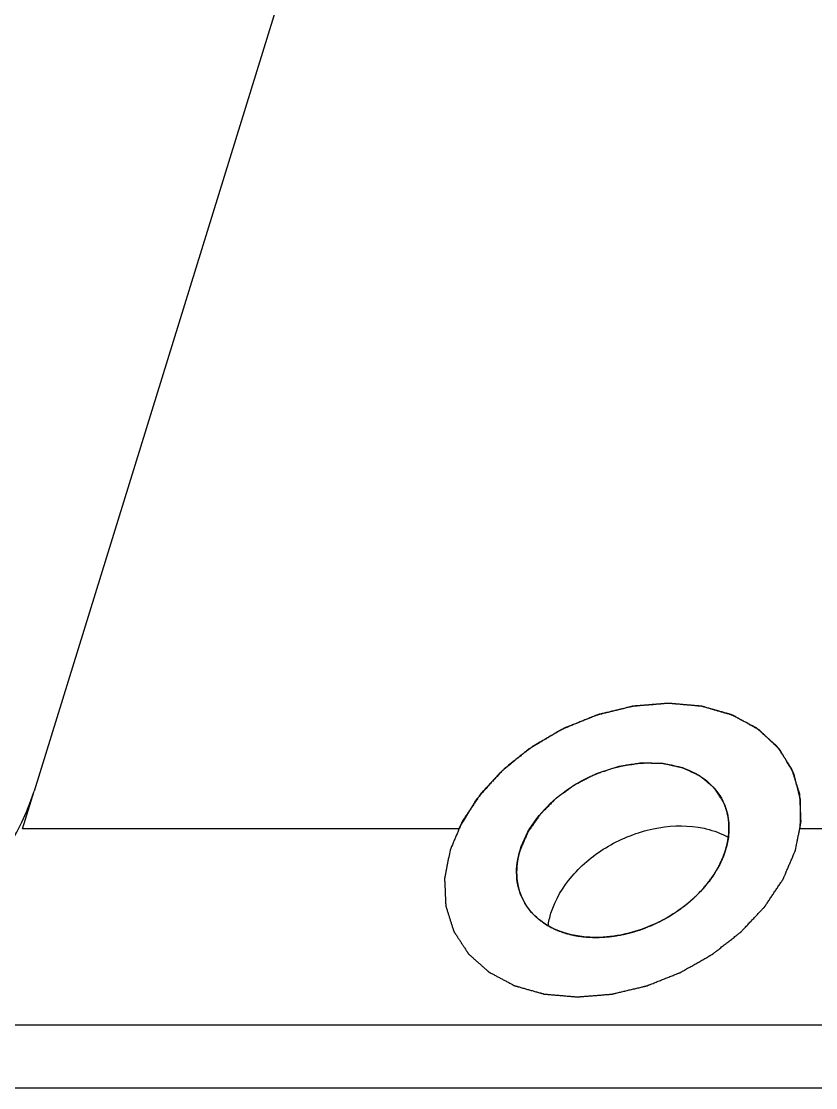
# Model space of a CAD drawing. Header units: millimetres. Extents: x 0 to 420, y 0 to 297.
# Drawn here: x 104.92 to 112.76, y 193.1 to 203.63 of the extents above; entities that cross this region are included whole.
import ezdxf

# ---------------------------------------------------------------- set-up
doc = ezdxf.new("R2010")
doc.units = ezdxf.units.MM
doc.header["$LTSCALE"] = 23.1
doc.layers.get('0').update_dxf_attribs({"linetype": 'CONTINUOUS'})

msp = doc.modelspace()

# ---------------------------------------------------------------- linework, layer by layer
at = {"color": 4, "linetype": 'CONTINUOUS'}
for p, q in [((116.318, 232.505), (105.047, 196.03)), ((108.821, 193.102), (112.431, 193.102))]:
    msp.add_line(p, q, dxfattribs=at)
at = {"color": 40, "linetype": 'CONTINUOUS'}
for p, q in [((104.931, 195.656), (105.047, 196.03)), ((109.232, 195.656), (104.931, 195.656)), ((113.035, 195.656), (112.604, 195.656))]:
    msp.add_line(p, q, dxfattribs=at)
at = {"color": 7, "linetype": 'CONTINUOUS'}
for p, q in [((54.18, 193.724), (113.04, 193.724)), ((85.721, 193.102), (108.821, 193.102)), ((112.431, 193.102), (113.345, 193.102))]:
    msp.add_line(p, q, dxfattribs=at)
at = {"color": 4, "linetype": 'CONTINUOUS'}
msp.add_ellipse((102.744, 196.03), major_axis=(2.221, 1.195), ratio=0.727715, start_param=-2.20743, end_param=-0.636634, dxfattribs=at)
for points, knots in [([(112.557, 195.447), (112.562, 195.471), (112.569, 195.506), (112.578, 195.553), (112.585, 195.588), (112.592, 195.623), (112.597, 195.653), (112.602, 195.676), (112.605, 195.691), (112.607, 195.702), (112.609, 195.711), (112.61, 195.719), (112.611, 195.724), (112.611, 195.727), (112.612, 195.729), (112.612, 195.731), (112.612, 195.734), (112.611, 195.739), (112.611, 195.746), (112.611, 195.754), (112.61, 195.766), (112.61, 195.78), (112.609, 195.802), (112.607, 195.83), (112.606, 195.864), (112.604, 195.898), (112.603, 195.926), (112.602, 195.949), (112.601, 195.963), (112.601, 195.974), (112.6, 195.983), (112.6, 195.99), (112.6, 195.995), (112.6, 195.997), (112.6, 196), (112.599, 196.002), (112.598, 196.004), (112.597, 196.009), (112.595, 196.015), (112.592, 196.023), (112.589, 196.033), (112.585, 196.046), (112.578, 196.067), (112.57, 196.093), (112.56, 196.124), (112.55, 196.156), (112.542, 196.182), (112.535, 196.203), (112.531, 196.216), (112.528, 196.226), (112.525, 196.234), (112.523, 196.24), (112.522, 196.245), (112.521, 196.247), (112.521, 196.249), (112.519, 196.251), (112.518, 196.253), (112.515, 196.257), (112.511, 196.263), (112.507, 196.27), (112.501, 196.279), (112.493, 196.291), (112.481, 196.31), (112.466, 196.333), (112.448, 196.361), (112.43, 196.389), (112.414, 196.412), (112.402, 196.43), (112.395, 196.442), (112.389, 196.451), (112.384, 196.458), (112.38, 196.464), (112.378, 196.468), (112.376, 196.47), (112.375, 196.472), (112.373, 196.473), (112.371, 196.475), (112.368, 196.479), (112.362, 196.483), (112.356, 196.489), (112.348, 196.496), (112.337, 196.506), (112.32, 196.521), (112.299, 196.539), (112.274, 196.562), (112.249, 196.584), (112.228, 196.603), (112.211, 196.618), (112.201, 196.627), (112.192, 196.635), (112.186, 196.64), (112.181, 196.645), (112.177, 196.648), (112.175, 196.65), (112.174, 196.652), (112.172, 196.653), (112.169, 196.654), (112.164, 196.656), (112.158, 196.66), (112.15, 196.664), (112.139, 196.67), (112.126, 196.677), (112.105, 196.688), (112.079, 196.702), (112.048, 196.718), (112.016, 196.735), (111.99, 196.749), (111.969, 196.76), (111.956, 196.767), (111.945, 196.773), (111.937, 196.777), (111.931, 196.78), (111.926, 196.783), (111.924, 196.784), (111.922, 196.785), (111.919, 196.786), (111.916, 196.787), (111.911, 196.788), (111.903, 196.79), (111.894, 196.793), (111.882, 196.796), (111.867, 196.801), (111.843, 196.808), (111.812, 196.816), (111.775, 196.827), (111.739, 196.837), (111.708, 196.846), (111.684, 196.852), (111.669, 196.857), (111.657, 196.86), (111.648, 196.863), (111.64, 196.865), (111.635, 196.866), (111.632, 196.867), (111.629, 196.868), (111.627, 196.868), (111.623, 196.868), (111.617, 196.869), (111.609, 196.87), (111.599, 196.871), (111.585, 196.872), (111.568, 196.873), (111.54, 196.876), (111.506, 196.879), (111.465, 196.882), (111.424, 196.886), (111.39, 196.889), (111.363, 196.891), (111.346, 196.893), (111.332, 196.894), (111.322, 196.895), (111.313, 196.895), (111.307, 196.896), (111.304, 196.896), (111.301, 196.897), (111.299, 196.896), (111.295, 196.896), (111.289, 196.896), (111.28, 196.895), (111.269, 196.894), (111.255, 196.893), (111.238, 196.891), (111.209, 196.889), (111.174, 196.886), (111.132, 196.883), (111.089, 196.879), (111.054, 196.876), (111.025, 196.874), (111.008, 196.873), (110.994, 196.872), (110.983, 196.871), (110.974, 196.87), (110.968, 196.869), (110.964, 196.869), (110.962, 196.869), (110.959, 196.868), (110.956, 196.867), (110.949, 196.866), (110.94, 196.864), (110.93, 196.861), (110.915, 196.858), (110.897, 196.854), (110.869, 196.847), (110.833, 196.838), (110.79, 196.828), (110.747, 196.818), (110.711, 196.809), (110.683, 196.803), (110.665, 196.798), (110.65, 196.795), (110.64, 196.792), (110.631, 196.79), (110.624, 196.789), (110.621, 196.788), (110.618, 196.787), (110.616, 196.786), (110.612, 196.785), (110.606, 196.782), (110.597, 196.779), (110.587, 196.775), (110.573, 196.769), (110.555, 196.762), (110.528, 196.751), (110.493, 196.737), (110.451, 196.721), (110.409, 196.704), (110.374, 196.69), (110.346, 196.679), (110.329, 196.672), (110.315, 196.667), (110.304, 196.663), (110.296, 196.659), (110.29, 196.657), (110.286, 196.655), (110.283, 196.655), (110.281, 196.653), (110.278, 196.651), (110.272, 196.648), (110.264, 196.643), (110.254, 196.637), (110.24, 196.63), (110.224, 196.62), (110.197, 196.605), (110.164, 196.586), (110.124, 196.563), (110.085, 196.54), (110.051, 196.521), (110.025, 196.506), (110.008, 196.497), (109.995, 196.489), (109.985, 196.483), (109.977, 196.479), (109.971, 196.475), (109.968, 196.473), (109.965, 196.472), (109.963, 196.47), (109.96, 196.468), (109.955, 196.464), (109.948, 196.458), (109.939, 196.452), (109.928, 196.442), (109.913, 196.431), (109.89, 196.413), (109.861, 196.39), (109.826, 196.363), (109.791, 196.335), (109.762, 196.313), (109.739, 196.295), (109.724, 196.283), (109.713, 196.274), (109.704, 196.267), (109.697, 196.261), (109.692, 196.258), (109.689, 196.255), (109.687, 196.254), (109.685, 196.252), (109.682, 196.249), (109.678, 196.244), (109.672, 196.238), (109.665, 196.23), (109.655, 196.22), (109.643, 196.207), (109.623, 196.186), (109.599, 196.16), (109.57, 196.129), (109.54, 196.098), (109.516, 196.072), (109.496, 196.051), (109.484, 196.038), (109.474, 196.028), (109.467, 196.02), (109.461, 196.013), (109.457, 196.009), (109.454, 196.006), (109.452, 196.004), (109.451, 196.002), (109.449, 195.999), (109.446, 195.994), (109.441, 195.987), (109.435, 195.979), (109.428, 195.968), (109.419, 195.954), (109.403, 195.931), (109.385, 195.903), (109.362, 195.869), (109.339, 195.835), (109.321, 195.807), (109.306, 195.785), (109.296, 195.77), (109.289, 195.759), (109.283, 195.751), (109.278, 195.744), (109.275, 195.739), (109.273, 195.736), (109.272, 195.734), (109.271, 195.732), (109.269, 195.729), (109.267, 195.723), (109.264, 195.716), (109.26, 195.707), (109.255, 195.695), (109.249, 195.68), (109.239, 195.656), (109.226, 195.626), (109.211, 195.591), (109.195, 195.555), (109.175, 195.507), (109.16, 195.471), (109.15, 195.447)], [0, 0, 0, 0, 0.015625, 0.023438, 0.03125, 0.039062, 0.046875, 0.050781, 0.054688, 0.056641, 0.058594, 0.060547, 0.061523, 0.062012, 0.0625, 0.062988, 0.063477, 0.064453, 0.066406, 0.068359, 0.070312, 0.074219, 0.078125, 0.085938, 0.09375, 0.101562, 0.109375, 0.113281, 0.117188, 0.119141, 0.121094, 0.123047, 0.124023, 0.124512, 0.125, 0.125488, 0.125977, 0.126953, 0.128906, 0.130859, 0.132812, 0.136719, 0.140625, 0.148438, 0.15625, 0.164062, 0.171875, 0.175781, 0.179688, 0.181641, 0.183594, 0.185547, 0.186523, 0.187012, 0.1875, 0.187988, 0.188477, 0.189453, 0.191406, 0.193359, 0.195312, 0.199219, 0.203125, 0.210938, 0.21875, 0.226562, 0.234375, 0.238281, 0.242188, 0.244141, 0.246094, 0.248047, 0.249023, 0.249512, 0.25, 0.250488, 0.250977, 0.251953, 0.253906, 0.255859, 0.257812, 0.261719, 0.265625, 0.273438, 0.28125, 0.289062, 0.296875, 0.300781, 0.304688, 0.306641, 0.308594, 0.310547, 0.311523, 0.312012, 0.3125, 0.312988, 0.313477, 0.314453, 0.316406, 0.318359, 0.320312, 0.324219, 0.328125, 0.335938, 0.34375, 0.351562, 0.359375, 0.363281, 0.367188, 0.369141, 0.371094, 0.373047, 0.374023, 0.374512, 0.375, 0.375488, 0.375977, 0.376953, 0.378906, 0.380859, 0.382812, 0.386719, 0.390625, 0.398438, 0.40625, 0.414062, 0.421875, 0.425781, 0.429688, 0.431641, 0.433594, 0.435547, 0.436523, 0.437012, 0.4375, 0.437988, 0.438477, 0.439453, 0.441406, 0.443359, 0.445312, 0.449219, 0.453125, 0.460938, 0.46875, 0.476562, 0.484375, 0.488281, 0.492188, 0.494141, 0.496094, 0.498047, 0.499023, 0.499512, 0.5, 0.500488, 0.500977, 0.501953, 0.503906, 0.505859, 0.507812, 0.511719, 0.515625, 0.523438, 0.53125, 0.539062, 0.546875, 0.550781, 0.554688, 0.556641, 0.558594, 0.560547, 0.561523, 0.562012, 0.5625, 0.562988, 0.563477, 0.564453, 0.566406, 0.568359, 0.570312, 0.574219, 0.578125, 0.585938, 0.59375, 0.601562, 0.609375, 0.613281, 0.617188, 0.619141, 0.621094, 0.623047, 0.624023, 0.624512, 0.625, 0.625488, 0.625977, 0.626953, 0.628906, 0.630859, 0.632812, 0.636719, 0.640625, 0.648438, 0.65625, 0.664062, 0.671875, 0.675781, 0.679688, 0.681641, 0.683594, 0.685547, 0.686523, 0.687012, 0.6875, 0.687988, 0.688477, 0.689453, 0.691406, 0.693359, 0.695312, 0.699219, 0.703125, 0.710938, 0.71875, 0.726562, 0.734375, 0.738281, 0.742188, 0.744141, 0.746094, 0.748047, 0.749023, 0.749512, 0.75, 0.750488, 0.750977, 0.751953, 0.753906, 0.755859, 0.757812, 0.761719, 0.765625, 0.773438, 0.78125, 0.789062, 0.796875, 0.800781, 0.804688, 0.806641, 0.808594, 0.810547, 0.811523, 0.812012, 0.8125, 0.812988, 0.813477, 0.814453, 0.816406, 0.818359, 0.820312, 0.824219, 0.828125, 0.835938, 0.84375, 0.851562, 0.859375, 0.863281, 0.867188, 0.869141, 0.871094, 0.873047, 0.874023, 0.874512, 0.875, 0.875488, 0.875977, 0.876953, 0.878906, 0.880859, 0.882812, 0.886719, 0.890625, 0.898438, 0.90625, 0.914062, 0.921875, 0.925781, 0.929688, 0.931641, 0.933594, 0.935547, 0.936523, 0.937012, 0.9375, 0.937988, 0.938477, 0.939453, 0.941406, 0.943359, 0.945312, 0.949219, 0.953125, 0.960938, 0.96875, 0.976562, 0.984375, 1, 1, 1, 1]), ([(111.842, 195.929), (111.831, 195.947), (111.813, 195.972), (111.793, 196.003), (111.781, 196.02), (111.772, 196.033), (111.765, 196.044), (111.759, 196.052), (111.755, 196.058), (111.752, 196.062), (111.751, 196.065), (111.749, 196.067), (111.748, 196.068), (111.746, 196.069), (111.743, 196.072), (111.738, 196.076), (111.732, 196.081), (111.726, 196.087), (111.717, 196.094), (111.702, 196.106), (111.681, 196.124), (111.66, 196.141), (111.645, 196.153), (111.637, 196.16), (111.63, 196.166), (111.624, 196.171), (111.619, 196.175), (111.616, 196.178), (111.615, 196.179), (111.613, 196.18), (111.61, 196.181), (111.607, 196.183), (111.602, 196.185), (111.595, 196.188), (111.584, 196.193), (111.571, 196.2), (111.555, 196.207), (111.539, 196.214), (111.524, 196.222), (111.508, 196.229), (111.492, 196.237), (111.478, 196.243), (111.468, 196.248), (111.46, 196.252), (111.453, 196.255), (111.449, 196.257), (111.446, 196.258), (111.444, 196.259), (111.442, 196.26), (111.439, 196.26), (111.433, 196.261), (111.426, 196.263), (111.416, 196.265), (111.404, 196.268), (111.389, 196.271), (111.37, 196.275), (111.352, 196.279), (111.334, 196.283), (111.315, 196.287), (111.297, 196.291), (111.282, 196.295), (111.269, 196.297), (111.262, 196.299), (111.256, 196.3), (111.252, 196.301), (111.249, 196.302), (111.245, 196.302), (111.24, 196.302), (111.231, 196.302), (111.218, 196.302), (111.201, 196.303), (111.174, 196.303), (111.141, 196.304), (111.107, 196.305), (111.081, 196.305), (111.064, 196.305), (111.051, 196.306), (111.042, 196.306), (111.036, 196.306), (111.033, 196.306), (111.03, 196.305), (111.025, 196.305), (111.019, 196.304), (111.01, 196.302), (110.996, 196.3), (110.979, 196.298), (110.959, 196.294), (110.938, 196.291), (110.918, 196.288), (110.897, 196.285), (110.877, 196.282), (110.86, 196.279), (110.846, 196.277), (110.836, 196.275), (110.827, 196.274), (110.821, 196.273), (110.818, 196.273), (110.815, 196.272), (110.813, 196.271), (110.809, 196.27), (110.803, 196.268), (110.795, 196.266), (110.784, 196.262), (110.771, 196.258), (110.753, 196.252), (110.733, 196.245), (110.712, 196.239), (110.691, 196.232), (110.671, 196.225), (110.65, 196.219), (110.633, 196.213), (110.619, 196.209), (110.611, 196.206), (110.604, 196.204), (110.599, 196.202), (110.596, 196.201), (110.593, 196.2), (110.587, 196.197), (110.579, 196.193), (110.566, 196.186), (110.549, 196.178), (110.523, 196.165), (110.491, 196.148), (110.458, 196.132), (110.432, 196.119), (110.416, 196.11), (110.403, 196.104), (110.394, 196.1), (110.389, 196.097), (110.386, 196.095), (110.383, 196.093), (110.379, 196.09), (110.373, 196.086), (110.366, 196.081), (110.354, 196.072), (110.339, 196.062), (110.322, 196.049), (110.304, 196.037), (110.287, 196.024), (110.269, 196.011), (110.251, 195.999), (110.237, 195.988), (110.225, 195.98), (110.216, 195.974), (110.209, 195.968), (110.204, 195.965), (110.201, 195.963), (110.199, 195.961), (110.197, 195.959), (110.194, 195.957), (110.19, 195.952), (110.184, 195.946), (110.176, 195.939), (110.167, 195.929), (110.154, 195.917), (110.139, 195.902), (110.125, 195.887), (110.11, 195.872), (110.095, 195.857), (110.08, 195.843), (110.068, 195.83), (110.058, 195.82), (110.052, 195.814), (110.047, 195.809), (110.044, 195.806), (110.041, 195.804), (110.039, 195.801), (110.036, 195.796), (110.031, 195.79), (110.024, 195.779), (110.014, 195.765), (109.999, 195.743), (109.98, 195.716), (109.961, 195.689), (109.946, 195.667), (109.936, 195.654), (109.929, 195.643), (109.924, 195.636), (109.921, 195.631), (109.919, 195.629), (109.918, 195.626), (109.916, 195.622), (109.914, 195.617), (109.911, 195.609), (109.906, 195.598), (109.9, 195.584), (109.892, 195.567), (109.882, 195.544), (109.865, 195.504), (109.85, 195.47), (109.84, 195.447)], [0, 0, 0, 0, 0.03125, 0.046875, 0.054688, 0.0625, 0.070312, 0.074219, 0.078125, 0.080078, 0.082031, 0.083008, 0.083984, 0.084961, 0.085938, 0.089844, 0.09375, 0.097656, 0.101562, 0.109375, 0.125, 0.140625, 0.148438, 0.152344, 0.15625, 0.160156, 0.164062, 0.165039, 0.166016, 0.166992, 0.167969, 0.169922, 0.171875, 0.175781, 0.179688, 0.1875, 0.195312, 0.203125, 0.210938, 0.21875, 0.226562, 0.234375, 0.238281, 0.242188, 0.246094, 0.248047, 0.249023, 0.25, 0.250977, 0.251953, 0.253906, 0.257812, 0.261719, 0.265625, 0.273438, 0.28125, 0.289062, 0.296875, 0.304688, 0.3125, 0.320312, 0.324219, 0.328125, 0.330078, 0.332031, 0.333008, 0.333984, 0.335938, 0.339844, 0.34375, 0.351562, 0.359375, 0.375, 0.390625, 0.398438, 0.40625, 0.410156, 0.414062, 0.416016, 0.416992, 0.417969, 0.419922, 0.421875, 0.425781, 0.429688, 0.4375, 0.445312, 0.453125, 0.460938, 0.46875, 0.476562, 0.484375, 0.488281, 0.492188, 0.496094, 0.498047, 0.499023, 0.5, 0.500977, 0.501953, 0.503906, 0.507812, 0.511719, 0.515625, 0.523438, 0.53125, 0.539062, 0.546875, 0.554688, 0.5625, 0.570312, 0.574219, 0.578125, 0.580078, 0.582031, 0.583008, 0.583984, 0.585938, 0.589844, 0.59375, 0.601562, 0.609375, 0.625, 0.640625, 0.648438, 0.65625, 0.660156, 0.664062, 0.666016, 0.666992, 0.667969, 0.669922, 0.671875, 0.675781, 0.679688, 0.6875, 0.695312, 0.703125, 0.710938, 0.71875, 0.726562, 0.734375, 0.738281, 0.742188, 0.746094, 0.748047, 0.749023, 0.75, 0.750977, 0.751953, 0.753906, 0.757812, 0.761719, 0.765625, 0.773438, 0.78125, 0.789062, 0.796875, 0.804688, 0.8125, 0.820312, 0.824219, 0.828125, 0.830078, 0.832031, 0.833008, 0.833984, 0.835938, 0.839844, 0.84375, 0.851562, 0.859375, 0.875, 0.890625, 0.898438, 0.90625, 0.910156, 0.914062, 0.916016, 0.916992, 0.917969, 0.919922, 0.921875, 0.925781, 0.929688, 0.9375, 0.945312, 0.953125, 0.96875, 1, 1, 1, 1]), ([(111.896, 195.744), (111.896, 195.748), (111.895, 195.756), (111.893, 195.765), (111.892, 195.772), (111.892, 195.776), (111.891, 195.78), (111.89, 195.785), (111.888, 195.791), (111.887, 195.798), (111.886, 195.803), (111.885, 195.807), (111.884, 195.811), (111.883, 195.817), (111.881, 195.825), (111.879, 195.832), (111.877, 195.838), (111.875, 195.844), (111.873, 195.852), (111.87, 195.86), (111.868, 195.867), (111.867, 195.87), (111.865, 195.874), (111.864, 195.878), (111.862, 195.884), (111.86, 195.889), (111.858, 195.894), (111.857, 195.897), (111.855, 195.901), (111.852, 195.908), (111.848, 195.918), (111.844, 195.925), (111.842, 195.929)], [0, 0, 0, 0, 0.0625, 0.125, 0.15625, 0.171875, 0.1875, 0.21875, 0.25, 0.28125, 0.3125, 0.328125, 0.34375, 0.375, 0.4375, 0.46875, 0.5, 0.53125, 0.5625, 0.625, 0.65625, 0.671875, 0.6875, 0.71875, 0.75, 0.78125, 0.8125, 0.828125, 0.84375, 0.875, 0.9375, 1, 1, 1, 1]), ([(111.9, 195.627), (111.9, 195.629), (111.9, 195.633), (111.9, 195.639), (111.901, 195.643), (111.901, 195.648), (111.901, 195.654), (111.901, 195.662), (111.901, 195.67), (111.901, 195.677), (111.901, 195.685), (111.9, 195.692), (111.9, 195.699), (111.9, 195.704), (111.9, 195.707), (111.9, 195.71), (111.899, 195.714), (111.899, 195.717), (111.899, 195.72), (111.899, 195.722), (111.898, 195.724), (111.898, 195.729), (111.897, 195.736), (111.897, 195.741), (111.896, 195.744)], [0, 0, 0, 0, 0.0625, 0.125, 0.15625, 0.1875, 0.25, 0.3125, 0.375, 0.4375, 0.5, 0.5625, 0.625, 0.65625, 0.6875, 0.71875, 0.75, 0.78125, 0.8125, 0.828125, 0.84375, 0.875, 0.9375, 1, 1, 1, 1]), ([(111.895, 195.573), (111.896, 195.582), (111.897, 195.595), (111.899, 195.61), (111.899, 195.619), (111.9, 195.624), (111.9, 195.627)], [0, 0, 0, 0, 0.5, 0.75, 0.875, 1, 1, 1, 1]), ([(111.867, 195.447), (111.867, 195.45), (111.869, 195.454), (111.87, 195.46), (111.872, 195.464), (111.873, 195.468), (111.874, 195.472), (111.875, 195.477), (111.877, 195.484), (111.879, 195.492), (111.881, 195.5), (111.883, 195.507), (111.884, 195.515), (111.887, 195.526), (111.889, 195.536), (111.89, 195.545), (111.891, 195.551), (111.892, 195.557), (111.893, 195.564), (111.894, 195.57), (111.895, 195.573)], [0, 0, 0, 0, 0.0625, 0.125, 0.15625, 0.1875, 0.21875, 0.25, 0.3125, 0.375, 0.4375, 0.5, 0.5625, 0.625, 0.75, 0.8125, 0.84375, 0.875, 0.9375, 1, 1, 1, 1]), ([(109.15, 195.447), (109.145, 195.424), (109.138, 195.389), (109.129, 195.342), (109.122, 195.307), (109.115, 195.271), (109.11, 195.242), (109.105, 195.219), (109.102, 195.204), (109.1, 195.192), (109.098, 195.183), (109.097, 195.176), (109.096, 195.171), (109.095, 195.168), (109.095, 195.166), (109.095, 195.164), (109.095, 195.161), (109.095, 195.156), (109.096, 195.149), (109.096, 195.141), (109.097, 195.129), (109.097, 195.115), (109.098, 195.093), (109.1, 195.064), (109.101, 195.031), (109.103, 194.997), (109.104, 194.968), (109.105, 194.946), (109.106, 194.932), (109.106, 194.921), (109.107, 194.912), (109.107, 194.905), (109.107, 194.9), (109.107, 194.897), (109.107, 194.895), (109.108, 194.893), (109.109, 194.891), (109.11, 194.886), (109.112, 194.88), (109.115, 194.872), (109.118, 194.861), (109.122, 194.848), (109.129, 194.828), (109.137, 194.802), (109.147, 194.77), (109.157, 194.739), (109.165, 194.713), (109.172, 194.692), (109.176, 194.679), (109.179, 194.669), (109.181, 194.661), (109.184, 194.655), (109.185, 194.65), (109.186, 194.647), (109.186, 194.645), (109.188, 194.644), (109.189, 194.641), (109.192, 194.637), (109.195, 194.632), (109.2, 194.625), (109.206, 194.615), (109.214, 194.604), (109.226, 194.585), (109.241, 194.562), (109.259, 194.534), (109.277, 194.506), (109.293, 194.483), (109.305, 194.464), (109.312, 194.453), (109.318, 194.444), (109.323, 194.437), (109.327, 194.431), (109.329, 194.427), (109.331, 194.424), (109.332, 194.423), (109.334, 194.421), (109.336, 194.419), (109.339, 194.416), (109.345, 194.411), (109.351, 194.406), (109.359, 194.398), (109.37, 194.389), (109.386, 194.374), (109.407, 194.355), (109.433, 194.333), (109.458, 194.31), (109.479, 194.292), (109.496, 194.277), (109.506, 194.267), (109.515, 194.26), (109.521, 194.254), (109.526, 194.25), (109.53, 194.246), (109.532, 194.245), (109.533, 194.243), (109.535, 194.242), (109.538, 194.241), (109.543, 194.238), (109.549, 194.235), (109.557, 194.231), (109.568, 194.225), (109.581, 194.218), (109.602, 194.207), (109.628, 194.193), (109.659, 194.176), (109.691, 194.16), (109.717, 194.146), (109.738, 194.135), (109.751, 194.128), (109.762, 194.122), (109.769, 194.118), (109.776, 194.114), (109.781, 194.112), (109.783, 194.111), (109.785, 194.109), (109.788, 194.109), (109.791, 194.108), (109.796, 194.106), (109.803, 194.104), (109.813, 194.102), (109.825, 194.098), (109.84, 194.094), (109.864, 194.087), (109.895, 194.078), (109.931, 194.068), (109.968, 194.058), (109.998, 194.049), (110.023, 194.042), (110.038, 194.038), (110.05, 194.035), (110.059, 194.032), (110.067, 194.03), (110.072, 194.028), (110.075, 194.027), (110.078, 194.027), (110.08, 194.027), (110.084, 194.026), (110.09, 194.026), (110.098, 194.025), (110.108, 194.024), (110.122, 194.023), (110.139, 194.021), (110.167, 194.019), (110.201, 194.016), (110.242, 194.013), (110.283, 194.009), (110.317, 194.006), (110.344, 194.004), (110.361, 194.002), (110.375, 194.001), (110.385, 194), (110.394, 193.999), (110.4, 193.999), (110.403, 193.998), (110.406, 193.998), (110.408, 193.998), (110.412, 193.999), (110.418, 193.999), (110.427, 194), (110.437, 194.001), (110.452, 194.002), (110.469, 194.003), (110.498, 194.006), (110.533, 194.009), (110.575, 194.012), (110.618, 194.015), (110.653, 194.018), (110.681, 194.021), (110.699, 194.022), (110.713, 194.023), (110.724, 194.024), (110.733, 194.025), (110.739, 194.025), (110.742, 194.026), (110.745, 194.026), (110.748, 194.026), (110.751, 194.027), (110.758, 194.029), (110.767, 194.031), (110.777, 194.033), (110.792, 194.037), (110.81, 194.041), (110.838, 194.048), (110.874, 194.056), (110.917, 194.067), (110.96, 194.077), (110.996, 194.085), (111.024, 194.092), (111.042, 194.096), (111.057, 194.1), (111.067, 194.102), (111.076, 194.105), (111.083, 194.106), (111.086, 194.107), (111.089, 194.107), (111.091, 194.109), (111.095, 194.11), (111.101, 194.112), (111.11, 194.116), (111.12, 194.12), (111.134, 194.126), (111.152, 194.132), (111.179, 194.144), (111.214, 194.157), (111.256, 194.174), (111.298, 194.191), (111.333, 194.204), (111.361, 194.215), (111.378, 194.222), (111.392, 194.228), (111.403, 194.232), (111.411, 194.236), (111.417, 194.238), (111.421, 194.239), (111.423, 194.24), (111.426, 194.242), (111.429, 194.244), (111.435, 194.247), (111.443, 194.252), (111.453, 194.257), (111.467, 194.265), (111.483, 194.275), (111.51, 194.29), (111.543, 194.309), (111.583, 194.332), (111.622, 194.354), (111.655, 194.373), (111.682, 194.388), (111.699, 194.398), (111.712, 194.406), (111.722, 194.411), (111.73, 194.416), (111.736, 194.419), (111.739, 194.421), (111.742, 194.423), (111.744, 194.424), (111.747, 194.427), (111.752, 194.431), (111.759, 194.436), (111.768, 194.443), (111.779, 194.452), (111.794, 194.464), (111.817, 194.482), (111.846, 194.505), (111.881, 194.532), (111.916, 194.559), (111.945, 194.582), (111.968, 194.6), (111.983, 194.612), (111.994, 194.621), (112.003, 194.628), (112.01, 194.633), (112.015, 194.637), (112.018, 194.64), (112.02, 194.641), (112.022, 194.643), (112.025, 194.646), (112.029, 194.65), (112.035, 194.657), (112.042, 194.665), (112.052, 194.675), (112.064, 194.688), (112.084, 194.709), (112.108, 194.735), (112.137, 194.766), (112.167, 194.797), (112.191, 194.823), (112.211, 194.844), (112.223, 194.857), (112.233, 194.867), (112.24, 194.875), (112.246, 194.881), (112.25, 194.886), (112.253, 194.889), (112.255, 194.89), (112.256, 194.893), (112.258, 194.895), (112.261, 194.9), (112.266, 194.907), (112.271, 194.916), (112.279, 194.927), (112.288, 194.941), (112.303, 194.964), (112.322, 194.992), (112.345, 195.026), (112.367, 195.06), (112.386, 195.088), (112.401, 195.11), (112.411, 195.124), (112.418, 195.136), (112.424, 195.144), (112.429, 195.151), (112.432, 195.156), (112.434, 195.159), (112.435, 195.161), (112.436, 195.163), (112.438, 195.166), (112.44, 195.171), (112.443, 195.179), (112.447, 195.188), (112.452, 195.2), (112.458, 195.215), (112.468, 195.239), (112.481, 195.268), (112.496, 195.304), (112.512, 195.34), (112.532, 195.388), (112.547, 195.424), (112.557, 195.447)], [0, 0, 0, 0, 0.015625, 0.023438, 0.03125, 0.039062, 0.046875, 0.050781, 0.054688, 0.056641, 0.058594, 0.060547, 0.061523, 0.062012, 0.0625, 0.062988, 0.063477, 0.064453, 0.066406, 0.068359, 0.070312, 0.074219, 0.078125, 0.085938, 0.09375, 0.101562, 0.109375, 0.113281, 0.117188, 0.119141, 0.121094, 0.123047, 0.124023, 0.124512, 0.125, 0.125488, 0.125977, 0.126953, 0.128906, 0.130859, 0.132812, 0.136719, 0.140625, 0.148438, 0.15625, 0.164062, 0.171875, 0.175781, 0.179688, 0.181641, 0.183594, 0.185547, 0.186523, 0.187012, 0.1875, 0.187988, 0.188477, 0.189453, 0.191406, 0.193359, 0.195312, 0.199219, 0.203125, 0.210938, 0.21875, 0.226562, 0.234375, 0.238281, 0.242188, 0.244141, 0.246094, 0.248047, 0.249023, 0.249512, 0.25, 0.250488, 0.250977, 0.251953, 0.253906, 0.255859, 0.257812, 0.261719, 0.265625, 0.273438, 0.28125, 0.289062, 0.296875, 0.300781, 0.304688, 0.306641, 0.308594, 0.310547, 0.311523, 0.312012, 0.3125, 0.312988, 0.313477, 0.314453, 0.316406, 0.318359, 0.320312, 0.324219, 0.328125, 0.335938, 0.34375, 0.351562, 0.359375, 0.363281, 0.367188, 0.369141, 0.371094, 0.373047, 0.374023, 0.374512, 0.375, 0.375488, 0.375977, 0.376953, 0.378906, 0.380859, 0.382812, 0.386719, 0.390625, 0.398438, 0.40625, 0.414062, 0.421875, 0.425781, 0.429688, 0.431641, 0.433594, 0.435547, 0.436523, 0.437012, 0.4375, 0.437988, 0.438477, 0.439453, 0.441406, 0.443359, 0.445312, 0.449219, 0.453125, 0.460938, 0.46875, 0.476562, 0.484375, 0.488281, 0.492188, 0.494141, 0.496094, 0.498047, 0.499023, 0.499512, 0.5, 0.500488, 0.500977, 0.501953, 0.503906, 0.505859, 0.507812, 0.511719, 0.515625, 0.523438, 0.53125, 0.539062, 0.546875, 0.550781, 0.554688, 0.556641, 0.558594, 0.560547, 0.561523, 0.562012, 0.5625, 0.562988, 0.563477, 0.564453, 0.566406, 0.568359, 0.570312, 0.574219, 0.578125, 0.585938, 0.59375, 0.601562, 0.609375, 0.613281, 0.617188, 0.619141, 0.621094, 0.623047, 0.624023, 0.624512, 0.625, 0.625488, 0.625977, 0.626953, 0.628906, 0.630859, 0.632812, 0.636719, 0.640625, 0.648438, 0.65625, 0.664062, 0.671875, 0.675781, 0.679688, 0.681641, 0.683594, 0.685547, 0.686523, 0.687012, 0.6875, 0.687988, 0.688477, 0.689453, 0.691406, 0.693359, 0.695312, 0.699219, 0.703125, 0.710938, 0.71875, 0.726562, 0.734375, 0.738281, 0.742188, 0.744141, 0.746094, 0.748047, 0.749023, 0.749512, 0.75, 0.750488, 0.750977, 0.751953, 0.753906, 0.755859, 0.757812, 0.761719, 0.765625, 0.773438, 0.78125, 0.789062, 0.796875, 0.800781, 0.804688, 0.806641, 0.808594, 0.810547, 0.811523, 0.812012, 0.8125, 0.812988, 0.813477, 0.814453, 0.816406, 0.818359, 0.820312, 0.824219, 0.828125, 0.835938, 0.84375, 0.851562, 0.859375, 0.863281, 0.867188, 0.869141, 0.871094, 0.873047, 0.874023, 0.874512, 0.875, 0.875488, 0.875977, 0.876953, 0.878906, 0.880859, 0.882812, 0.886719, 0.890625, 0.898438, 0.90625, 0.914062, 0.921875, 0.925781, 0.929688, 0.931641, 0.933594, 0.935547, 0.936523, 0.937012, 0.9375, 0.937988, 0.938477, 0.939453, 0.941406, 0.943359, 0.945312, 0.949219, 0.953125, 0.960938, 0.96875, 0.976562, 0.984375, 1, 1, 1, 1]), ([(109.84, 195.447), (109.838, 195.44), (109.835, 195.429), (109.831, 195.414), (109.828, 195.402), (109.825, 195.391), (109.823, 195.38), (109.82, 195.369), (109.818, 195.357), (109.816, 195.346), (109.814, 195.335), (109.813, 195.324), (109.811, 195.313), (109.81, 195.301), (109.809, 195.287), (109.808, 195.276), (109.807, 195.268)], [0, 0, 0, 0, 0.125, 0.1875, 0.25, 0.3125, 0.375, 0.4375, 0.5, 0.5625, 0.625, 0.6875, 0.75, 0.8125, 0.875, 1, 1, 1, 1]), ([(111.716, 195.154), (111.72, 195.16), (111.728, 195.171), (111.738, 195.186), (111.745, 195.196), (111.749, 195.202), (111.752, 195.208), (111.757, 195.215), (111.763, 195.225), (111.769, 195.234), (111.773, 195.242), (111.777, 195.248), (111.781, 195.254), (111.786, 195.264), (111.793, 195.276), (111.799, 195.286), (111.802, 195.292), (111.804, 195.296), (111.807, 195.301), (111.81, 195.308), (111.815, 195.319), (111.821, 195.331), (111.827, 195.342), (111.829, 195.349), (111.832, 195.355), (111.835, 195.362), (111.839, 195.371), (111.842, 195.38), (111.845, 195.388), (111.848, 195.393), (111.85, 195.4), (111.854, 195.411), (111.86, 195.428), (111.864, 195.441), (111.867, 195.447)], [0, 0, 0, 0, 0.0625, 0.125, 0.15625, 0.171875, 0.1875, 0.21875, 0.25, 0.28125, 0.3125, 0.328125, 0.34375, 0.375, 0.4375, 0.46875, 0.484375, 0.5, 0.515625, 0.53125, 0.5625, 0.625, 0.65625, 0.671875, 0.6875, 0.71875, 0.75, 0.78125, 0.8125, 0.828125, 0.84375, 0.875, 0.9375, 1, 1, 1, 1]), ([(109.807, 195.268), (109.807, 195.262), (109.807, 195.249), (109.806, 195.232), (109.806, 195.221), (109.806, 195.214), (109.807, 195.207), (109.807, 195.199), (109.808, 195.188), (109.808, 195.178), (109.809, 195.17), (109.809, 195.163), (109.81, 195.156), (109.812, 195.145), (109.814, 195.131), (109.816, 195.12), (109.817, 195.113), (109.817, 195.108), (109.818, 195.103), (109.82, 195.097), (109.822, 195.086), (109.825, 195.074), (109.828, 195.063), (109.83, 195.057), (109.832, 195.051), (109.834, 195.043), (109.837, 195.034), (109.841, 195.024), (109.843, 195.017), (109.845, 195.01), (109.848, 195.004), (109.853, 194.994), (109.859, 194.978), (109.864, 194.966), (109.867, 194.96)], [0, 0, 0, 0, 0.0625, 0.125, 0.15625, 0.171875, 0.1875, 0.21875, 0.25, 0.28125, 0.3125, 0.328125, 0.34375, 0.375, 0.4375, 0.46875, 0.484375, 0.5, 0.515625, 0.53125, 0.5625, 0.625, 0.65625, 0.671875, 0.6875, 0.71875, 0.75, 0.78125, 0.8125, 0.828125, 0.84375, 0.875, 0.9375, 1, 1, 1, 1]), ([(111.46, 194.895), (111.466, 194.9), (111.478, 194.909), (111.493, 194.921), (111.503, 194.929), (111.509, 194.934), (111.515, 194.939), (111.522, 194.946), (111.531, 194.954), (111.54, 194.962), (111.547, 194.968), (111.553, 194.973), (111.559, 194.979), (111.568, 194.988), (111.578, 194.998), (111.588, 195.007), (111.593, 195.012), (111.597, 195.016), (111.601, 195.02), (111.606, 195.026), (111.616, 195.035), (111.626, 195.047), (111.635, 195.056), (111.641, 195.062), (111.648, 195.071), (111.659, 195.084), (111.67, 195.097), (111.678, 195.106), (111.683, 195.111), (111.69, 195.122), (111.702, 195.137), (111.711, 195.148), (111.716, 195.154)], [0, 0, 0, 0, 0.0625, 0.125, 0.15625, 0.171875, 0.1875, 0.21875, 0.25, 0.28125, 0.3125, 0.328125, 0.34375, 0.375, 0.4375, 0.46875, 0.484375, 0.5, 0.515625, 0.53125, 0.5625, 0.625, 0.65625, 0.671875, 0.6875, 0.75, 0.8125, 0.828125, 0.84375, 0.875, 0.9375, 1, 1, 1, 1]), ([(109.867, 194.96), (109.868, 194.959), (109.869, 194.957), (109.871, 194.954), (109.872, 194.951), (109.873, 194.948), (109.875, 194.944), (109.878, 194.94), (109.88, 194.935), (109.883, 194.931), (109.884, 194.928), (109.886, 194.926), (109.887, 194.924), (109.888, 194.922), (109.89, 194.92), (109.891, 194.917), (109.893, 194.915), (109.895, 194.911), (109.898, 194.906), (109.902, 194.9), (109.905, 194.895), (109.907, 194.892)], [0, 0, 0, 0, 0.0625, 0.125, 0.15625, 0.1875, 0.25, 0.3125, 0.375, 0.4375, 0.46875, 0.5, 0.53125, 0.5625, 0.625, 0.65625, 0.6875, 0.75, 0.8125, 0.875, 1, 1, 1, 1]), ([(109.907, 194.892), (109.91, 194.888), (109.917, 194.879), (109.925, 194.867), (109.931, 194.86), (109.935, 194.855), (109.939, 194.851), (109.943, 194.845), (109.949, 194.838), (109.955, 194.831), (109.96, 194.826), (109.964, 194.821), (109.968, 194.817), (109.975, 194.81), (109.983, 194.802), (109.99, 194.795), (109.994, 194.791), (109.997, 194.788), (110.001, 194.785), (110.005, 194.781), (110.014, 194.774), (110.023, 194.766), (110.031, 194.759), (110.036, 194.755), (110.041, 194.752), (110.046, 194.748), (110.054, 194.743), (110.061, 194.737), (110.067, 194.733), (110.071, 194.73), (110.075, 194.727), (110.079, 194.724), (110.087, 194.719), (110.1, 194.711), (110.111, 194.705), (110.116, 194.701)], [0, 0, 0, 0, 0.0625, 0.125, 0.15625, 0.171875, 0.1875, 0.21875, 0.25, 0.28125, 0.3125, 0.328125, 0.34375, 0.375, 0.4375, 0.46875, 0.484375, 0.5, 0.515625, 0.53125, 0.5625, 0.625, 0.65625, 0.671875, 0.6875, 0.71875, 0.75, 0.78125, 0.8125, 0.828125, 0.84375, 0.859375, 0.875, 0.9375, 1, 1, 1, 1]), ([(111.129, 194.701), (111.136, 194.704), (111.15, 194.711), (111.168, 194.719), (111.18, 194.724), (111.187, 194.727), (111.195, 194.731), (111.204, 194.735), (111.218, 194.743), (111.233, 194.75), (111.247, 194.758), (111.262, 194.766), (111.276, 194.773), (111.29, 194.781), (111.301, 194.787), (111.311, 194.794), (111.325, 194.802), (111.339, 194.811), (111.351, 194.818), (111.358, 194.822), (111.364, 194.827), (111.372, 194.832), (111.381, 194.838), (111.391, 194.845), (111.399, 194.85), (111.404, 194.854), (111.407, 194.856), (111.411, 194.858), (111.415, 194.862), (111.425, 194.869), (111.44, 194.88), (111.454, 194.89), (111.46, 194.895)], [0, 0, 0, 0, 0.0625, 0.125, 0.15625, 0.171875, 0.1875, 0.21875, 0.25, 0.3125, 0.34375, 0.375, 0.4375, 0.46875, 0.5, 0.53125, 0.5625, 0.625, 0.65625, 0.671875, 0.6875, 0.71875, 0.75, 0.78125, 0.8125, 0.828125, 0.835938, 0.84375, 0.859375, 0.875, 0.9375, 1, 1, 1, 1]), ([(110.116, 194.701), (110.117, 194.701), (110.119, 194.699), (110.122, 194.698), (110.124, 194.697), (110.125, 194.696), (110.127, 194.695), (110.131, 194.693), (110.137, 194.689), (110.145, 194.685), (110.154, 194.681), (110.16, 194.678), (110.164, 194.676), (110.166, 194.675), (110.167, 194.674), (110.169, 194.674), (110.172, 194.672), (110.176, 194.67), (110.179, 194.669), (110.181, 194.668)], [0, 0, 0, 0, 0.0625, 0.125, 0.15625, 0.1875, 0.21875, 0.25, 0.375, 0.5, 0.625, 0.75, 0.78125, 0.8125, 0.828125, 0.84375, 0.875, 0.9375, 1, 1, 1, 1]), ([(110.181, 194.668), (110.185, 194.666), (110.194, 194.662), (110.205, 194.658), (110.212, 194.654), (110.217, 194.653), (110.221, 194.651), (110.227, 194.649), (110.237, 194.645), (110.247, 194.641), (110.256, 194.638), (110.266, 194.635), (110.276, 194.632), (110.286, 194.628), (110.293, 194.626), (110.301, 194.624), (110.311, 194.621), (110.321, 194.619), (110.33, 194.616), (110.335, 194.615), (110.34, 194.614), (110.346, 194.612), (110.353, 194.611), (110.361, 194.609), (110.367, 194.608), (110.371, 194.607), (110.373, 194.606), (110.376, 194.606), (110.38, 194.605), (110.388, 194.604), (110.401, 194.601), (110.412, 194.599), (110.418, 194.598)], [0, 0, 0, 0, 0.0625, 0.125, 0.15625, 0.171875, 0.1875, 0.21875, 0.25, 0.3125, 0.34375, 0.375, 0.4375, 0.46875, 0.5, 0.53125, 0.5625, 0.625, 0.65625, 0.671875, 0.6875, 0.71875, 0.75, 0.78125, 0.8125, 0.828125, 0.835938, 0.84375, 0.859375, 0.875, 0.9375, 1, 1, 1, 1]), ([(110.769, 194.599), (110.777, 194.6), (110.791, 194.603), (110.809, 194.606), (110.822, 194.608), (110.83, 194.609), (110.837, 194.611), (110.847, 194.613), (110.859, 194.616), (110.87, 194.618), (110.88, 194.62), (110.888, 194.622), (110.895, 194.624), (110.908, 194.627), (110.923, 194.631), (110.935, 194.634), (110.943, 194.636), (110.948, 194.637), (110.954, 194.639), (110.962, 194.641), (110.971, 194.644), (110.983, 194.648), (110.995, 194.651), (111.004, 194.654), (111.012, 194.657), (111.019, 194.659), (111.028, 194.662), (111.039, 194.666), (111.05, 194.67), (111.059, 194.673), (111.065, 194.675), (111.068, 194.677), (111.072, 194.678), (111.077, 194.68), (111.089, 194.685), (111.106, 194.692), (111.122, 194.698), (111.129, 194.701)], [0, 0, 0, 0, 0.0625, 0.125, 0.15625, 0.171875, 0.1875, 0.21875, 0.25, 0.28125, 0.3125, 0.328125, 0.34375, 0.375, 0.4375, 0.46875, 0.484375, 0.5, 0.515625, 0.53125, 0.5625, 0.59375, 0.625, 0.65625, 0.671875, 0.6875, 0.71875, 0.75, 0.78125, 0.8125, 0.828125, 0.835938, 0.84375, 0.859375, 0.875, 0.9375, 1, 1, 1, 1]), ([(110.418, 194.598), (110.424, 194.598), (110.438, 194.596), (110.455, 194.594), (110.466, 194.592), (110.473, 194.591), (110.481, 194.591), (110.49, 194.59), (110.501, 194.589), (110.512, 194.588), (110.521, 194.588), (110.528, 194.587), (110.535, 194.587), (110.547, 194.587), (110.562, 194.586), (110.574, 194.586), (110.581, 194.586), (110.586, 194.586), (110.592, 194.586), (110.599, 194.586), (110.613, 194.586), (110.628, 194.587), (110.641, 194.587), (110.648, 194.587), (110.66, 194.588), (110.677, 194.589), (110.694, 194.591), (110.706, 194.591), (110.714, 194.592), (110.727, 194.594), (110.746, 194.596), (110.762, 194.598), (110.769, 194.599)], [0, 0, 0, 0, 0.0625, 0.125, 0.15625, 0.171875, 0.1875, 0.21875, 0.25, 0.28125, 0.3125, 0.328125, 0.34375, 0.375, 0.4375, 0.46875, 0.484375, 0.5, 0.515625, 0.53125, 0.5625, 0.625, 0.65625, 0.671875, 0.6875, 0.75, 0.8125, 0.828125, 0.84375, 0.875, 0.9375, 1, 1, 1, 1])]:
    msp.add_open_spline(points, degree=3, knots=knots, dxfattribs=at)
at = {"color": 40, "linetype": 'CONTINUOUS'}
msp.add_open_spline([(112.604, 195.656), (112.604, 195.677), (112.605, 195.718), (112.606, 195.77), (112.606, 195.811), (112.607, 195.842), (112.607, 195.868), (112.607, 195.889), (112.608, 195.902), (112.608, 195.912), (112.608, 195.92), (112.608, 195.928), (112.608, 195.934), (112.608, 195.937), (112.608, 195.94), (112.607, 195.943), (112.606, 195.947), (112.605, 195.951), (112.604, 195.957), (112.601, 195.967), (112.598, 195.979), (112.593, 195.998), (112.587, 196.022), (112.58, 196.051), (112.572, 196.08), (112.565, 196.109), (112.559, 196.133), (112.554, 196.152), (112.55, 196.167), (112.547, 196.179), (112.545, 196.188), (112.543, 196.194), (112.542, 196.199), (112.541, 196.201), (112.541, 196.203), (112.541, 196.204), (112.54, 196.205), (112.539, 196.207), (112.537, 196.211), (112.533, 196.216), (112.528, 196.225), (112.522, 196.235), (112.512, 196.253), (112.499, 196.274), (112.479, 196.309), (112.459, 196.343), (112.441, 196.373), (112.431, 196.391), (112.423, 196.404), (112.417, 196.414), (112.411, 196.423), (112.408, 196.43), (112.404, 196.435), (112.402, 196.439), (112.401, 196.441), (112.399, 196.443), (112.397, 196.445), (112.393, 196.448), (112.389, 196.453), (112.383, 196.458), (112.376, 196.465), (112.363, 196.477), (112.345, 196.495), (112.323, 196.516), (112.301, 196.537), (112.279, 196.558), (112.257, 196.579), (112.238, 196.596), (112.226, 196.608), (112.218, 196.615), (112.213, 196.621), (112.208, 196.625), (112.205, 196.628), (112.202, 196.631), (112.201, 196.632), (112.198, 196.634), (112.194, 196.636), (112.186, 196.641), (112.174, 196.647), (112.16, 196.655), (112.146, 196.663), (112.128, 196.673), (112.095, 196.692), (112.058, 196.713), (112.02, 196.733), (111.997, 196.747), (111.978, 196.757), (111.967, 196.764), (111.957, 196.769), (111.951, 196.772), (111.947, 196.774), (111.945, 196.775), (111.944, 196.776), (111.942, 196.777), (111.939, 196.778), (111.933, 196.779), (111.926, 196.781), (111.915, 196.785), (111.901, 196.789), (111.885, 196.794), (111.862, 196.8), (111.834, 196.808), (111.801, 196.818), (111.767, 196.828), (111.734, 196.838), (111.7, 196.848), (111.673, 196.856), (111.654, 196.862), (111.646, 196.864), (111.642, 196.865), (111.638, 196.866), (111.635, 196.867), (111.631, 196.867), (111.624, 196.868), (111.612, 196.869), (111.597, 196.87), (111.578, 196.872), (111.554, 196.874), (111.512, 196.878), (111.463, 196.882), (111.414, 196.887), (111.384, 196.889), (111.36, 196.892), (111.345, 196.893), (111.332, 196.894), (111.323, 196.895), (111.316, 196.896), (111.31, 196.896), (111.307, 196.896), (111.305, 196.897), (111.303, 196.896), (111.299, 196.896), (111.294, 196.896), (111.286, 196.895), (111.276, 196.894), (111.263, 196.893), (111.246, 196.892), (111.22, 196.889), (111.188, 196.887), (111.136, 196.882), (111.083, 196.878), (111.038, 196.874), (111.012, 196.872), (110.992, 196.87), (110.976, 196.869), (110.964, 196.868), (110.958, 196.867), (110.953, 196.867), (110.948, 196.867), (110.943, 196.866), (110.938, 196.864), (110.929, 196.862), (110.914, 196.858), (110.895, 196.854), (110.869, 196.847), (110.836, 196.839), (110.797, 196.829), (110.758, 196.82), (110.719, 196.81), (110.687, 196.802), (110.661, 196.796), (110.642, 196.791), (110.625, 196.787), (110.613, 196.784), (110.604, 196.782), (110.598, 196.78), (110.591, 196.779), (110.584, 196.775), (110.574, 196.771), (110.562, 196.766), (110.546, 196.76), (110.521, 196.749), (110.489, 196.736), (110.439, 196.716), (110.389, 196.695), (110.345, 196.677), (110.319, 196.666), (110.301, 196.659), (110.282, 196.651), (110.266, 196.644), (110.255, 196.64), (110.249, 196.637), (110.246, 196.636), (110.243, 196.634), (110.24, 196.632), (110.234, 196.629), (110.226, 196.624), (110.217, 196.619), (110.206, 196.612), (110.185, 196.599), (110.155, 196.582), (110.12, 196.56), (110.084, 196.539), (110.048, 196.518), (110.013, 196.496), (109.983, 196.479), (109.962, 196.466), (109.95, 196.459), (109.942, 196.454), (109.934, 196.449), (109.928, 196.446), (109.925, 196.444), (109.922, 196.442), (109.919, 196.44), (109.914, 196.436), (109.906, 196.429), (109.893, 196.418), (109.877, 196.405), (109.862, 196.393), (109.841, 196.376), (109.805, 196.346), (109.764, 196.312), (109.723, 196.278), (109.698, 196.257), (109.677, 196.24), (109.664, 196.23), (109.654, 196.221), (109.646, 196.215), (109.64, 196.21), (109.636, 196.205), (109.631, 196.2), (109.626, 196.194), (109.618, 196.184), (109.607, 196.172), (109.594, 196.158), (109.577, 196.139), (109.556, 196.115), (109.531, 196.086), (109.506, 196.057), (109.48, 196.028), (109.455, 196), (109.434, 195.976), (109.42, 195.96), (109.414, 195.953), (109.41, 195.949), (109.408, 195.946), (109.406, 195.944), (109.404, 195.94), (109.4, 195.934), (109.394, 195.923), (109.386, 195.91), (109.376, 195.894), (109.363, 195.873), (109.347, 195.846), (109.328, 195.815), (109.302, 195.772), (109.27, 195.719), (109.244, 195.677), (109.232, 195.656)], degree=3, knots=[0, 0, 0, 0, 0.015625, 0.03125, 0.039062, 0.046875, 0.054688, 0.058594, 0.0625, 0.064453, 0.066406, 0.068359, 0.070312, 0.070801, 0.071289, 0.072266, 0.073242, 0.074219, 0.076172, 0.078125, 0.082031, 0.085938, 0.09375, 0.101562, 0.109375, 0.117188, 0.125, 0.128906, 0.132812, 0.136719, 0.138672, 0.140625, 0.141602, 0.14209, 0.142578, 0.142822, 0.143066, 0.143555, 0.144531, 0.146484, 0.148438, 0.152344, 0.15625, 0.164062, 0.171875, 0.1875, 0.195312, 0.199219, 0.203125, 0.207031, 0.208984, 0.210938, 0.212891, 0.213867, 0.214355, 0.214844, 0.21582, 0.216797, 0.21875, 0.220703, 0.222656, 0.226562, 0.234375, 0.242188, 0.25, 0.257812, 0.265625, 0.273438, 0.277344, 0.279297, 0.28125, 0.283203, 0.28418, 0.285156, 0.285645, 0.286133, 0.287109, 0.289062, 0.292969, 0.296875, 0.300781, 0.304688, 0.3125, 0.328125, 0.335938, 0.34375, 0.347656, 0.351562, 0.353516, 0.355469, 0.356445, 0.356934, 0.357178, 0.357422, 0.358398, 0.359375, 0.361328, 0.363281, 0.367188, 0.371094, 0.375, 0.382812, 0.390625, 0.398438, 0.40625, 0.414062, 0.421875, 0.425781, 0.426758, 0.427734, 0.428711, 0.429199, 0.429688, 0.431641, 0.433594, 0.4375, 0.441406, 0.445312, 0.453125, 0.46875, 0.476562, 0.484375, 0.488281, 0.492188, 0.494141, 0.496094, 0.498047, 0.499023, 0.499512, 0.5, 0.500488, 0.500977, 0.501953, 0.503906, 0.505859, 0.507812, 0.511719, 0.515625, 0.523438, 0.53125, 0.546875, 0.554688, 0.558594, 0.5625, 0.566406, 0.568359, 0.569336, 0.570312, 0.571289, 0.572266, 0.573242, 0.574219, 0.578125, 0.582031, 0.585938, 0.59375, 0.601562, 0.609375, 0.617188, 0.625, 0.628906, 0.632812, 0.636719, 0.638672, 0.640625, 0.641602, 0.642578, 0.644531, 0.646484, 0.648438, 0.652344, 0.65625, 0.664062, 0.671875, 0.6875, 0.695312, 0.699219, 0.703125, 0.707031, 0.710938, 0.712891, 0.713867, 0.714355, 0.714844, 0.71582, 0.716797, 0.71875, 0.720703, 0.722656, 0.726562, 0.734375, 0.742188, 0.75, 0.757812, 0.765625, 0.773438, 0.777344, 0.779297, 0.78125, 0.783203, 0.78418, 0.785156, 0.785645, 0.786133, 0.787109, 0.789062, 0.792969, 0.796875, 0.800781, 0.804688, 0.8125, 0.828125, 0.835938, 0.84375, 0.847656, 0.851562, 0.853516, 0.855469, 0.857422, 0.858398, 0.859375, 0.861328, 0.863281, 0.867188, 0.871094, 0.875, 0.882812, 0.890625, 0.898438, 0.90625, 0.914062, 0.921875, 0.925781, 0.926758, 0.927734, 0.928711, 0.929199, 0.929688, 0.931641, 0.933594, 0.9375, 0.941406, 0.945312, 0.953125, 0.960938, 0.96875, 0.984375, 1, 1, 1, 1], dxfattribs=at)
at = {"color": 7, "linetype": 'CONTINUOUS'}
for points, knots in [([(109.84, 195.447), (109.902, 195.646), (110.111, 195.921), (110.479, 196.162), (110.802, 196.283), (111.131, 196.323), (111.436, 196.279), (111.688, 196.149), (111.804, 196.008), (111.841, 195.932)], [0, 0, 0, 0, 0.251376, 0.390706, 0.530453, 0.664107, 0.786882, 0.897561, 1, 1, 1, 1]), ([(111.841, 195.932), (111.867, 195.878), (111.904, 195.759), (111.903, 195.636), (111.895, 195.574)], [0, 0, 0, 0, 0.48908, 1, 1, 1, 1]), ([(110.145, 194.826), (110.187, 194.959), (110.344, 195.22), (110.702, 195.508), (111.137, 195.68), (111.451, 195.697), (111.597, 195.674)], [0, 0, 0, 0, 0.232612, 0.490511, 0.753891, 1, 1, 1, 1]), ([(111.597, 195.674), (111.624, 195.67), (111.726, 195.65), (111.825, 195.612), (111.892, 195.574)], [0, 0, 0, 0, 0.261232, 1, 1, 1, 1]), ([(109.866, 194.963), (109.831, 195.035), (109.79, 195.199), (109.815, 195.366), (109.84, 195.447)], [0, 0, 0, 0, 0.482778, 1, 1, 1, 1]), ([(111.867, 195.447), (111.817, 195.286), (111.609, 194.976), (111.148, 194.673), (110.617, 194.548), (110.26, 194.619), (110.12, 194.699)], [0, 0, 0, 0, 0.240407, 0.507622, 0.770183, 1, 1, 1, 1]), ([(110.12, 194.699), (110.065, 194.731), (109.965, 194.806), (109.892, 194.909), (109.866, 194.963)], [0, 0, 0, 0, 0.51083, 1, 1, 1, 1])]:
    msp.add_open_spline(points, degree=3, knots=knots, dxfattribs=at)
for points in [[(111.895, 195.574), (111.889, 195.531), (111.879, 195.489), (111.867, 195.447)], [(110.117, 194.699), (110.123, 194.742), (110.133, 194.785), (110.145, 194.826)]]:
    msp.add_open_spline(points, degree=3, dxfattribs=at)

doc.saveas('drawing.dxf')
